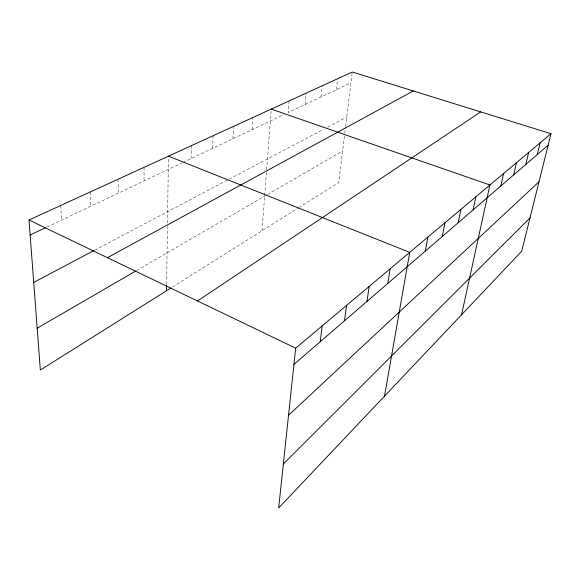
<?xml version="1.0" encoding="UTF-8"?>
<svg xmlns="http://www.w3.org/2000/svg" width="580" height="580" viewBox="0 0 580 580"><rect width="100%" height="100%" fill="white"/><g stroke="black" fill="none" stroke-linecap="round" stroke-linejoin="round"><path stroke-width="0.43" stroke-dasharray="2.9 2.17" d="M166.612 284.519L167.446 226.425M167.497 222.952L168.454 156.165M191.059 158.637L191.429 145.653M212.563 148.429L213.092 135.734M232.885 138.787L233.559 126.368M252.119 129.659L252.916 117.508M261.979 230.789L266.568 170.614M266.633 169.715L271.251 109.112M289.166 100.913L288.159 112.549L350.958 82.744M305.058 104.531L306.16 93.133M321.124 96.903L322.299 85.746M336.407 89.653L337.654 78.721M344.44 135.952L338.727 182.569L299.469 207.234M344.759 133.327L345.499 127.332M345.6 126.476L352.277 72.022M172.565 286.962L298.7 207.713M136.532 270.548L266.952 194.865M267.735 194.409L342.599 150.967M94.787 250.132L228.368 179.582M229.165 179.162L323.691 129.238M327.649 127.143L346.76 117.051M47.038 226.998L182.106 162.886M182.917 162.501L284.113 114.47M60.733 205.48L61.531 220.117M90.35 191.922L90.857 206.197M118.066 179.234L118.305 193.169M144.05 167.344L144.057 180.946"/><path stroke-width="0.87" d="M166.518 290.761L166.598 285.411M551 133.719L295.669 348.145L278.661 507.978L521.696 251.234L551 133.719L352.277 72.022L29 220.001L40.339 370.04L171.056 287.912M320.218 341.736L322.168 325.887M344.476 320.812L346.615 305.363M366.937 301.448L369.221 286.375M387.788 283.468L390.202 268.757M384.511 396.147L409.719 252.365L168.454 156.165M425.321 251.096L427.924 237.075M442.272 236.481L444.94 222.785M458.164 222.778L460.89 209.394M473.091 209.902L475.854 196.823M461.557 314.766L489.94 184.998L271.251 109.112M500.779 186.035L503.599 173.522M513.634 174.942L516.476 162.712M525.777 164.474L528.626 152.504M537.261 154.57L540.118 142.854M283.344 463.971L530.026 217.812M288.521 415.28L539.009 181.794M293.937 364.392L548.136 145.188M197.512 300.976L480.697 111.897M37.178 328.207L135.771 270.99M107.409 257.68L413.301 90.966M33.712 282.387L94.003 250.545M30.131 235.016L45.428 227.759M29 220.001L295.669 348.145"/></g></svg>
